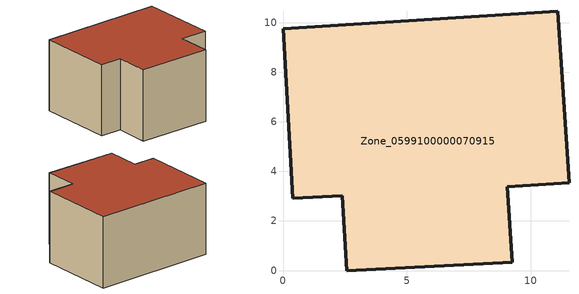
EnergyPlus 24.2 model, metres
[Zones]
Zone_0599100000070915
 floor ground (C_G): 9.04,3.38 9.24,0.34 2.57,0 2.39,3.02 0.4,2.91 0,9.75 11.1,10.45 11.54,3.54 z0
 wall outside (C_F): 11.1,10.45 0,9.75 0.4,2.91 2.39,3.02 2.57,0 9.24,0.34 9.04,3.38 11.54,3.54 11.1,10.45 z0:6.48
 roof outside (C_R): 9.04,3.38 11.54,3.54 11.1,10.45 0,9.75 0.4,2.91 2.39,3.02 2.57,0 9.24,0.34 z6.48
[BUILDING]
Pand.0599100000070915: North Axis=0; Terrain=City; Loads Convergence Tolerance Value=0.04; Temperature Convergence Tolerance Value=0.4; Solar Distribution=FullExterior; Maximum Number of Warmup Days=25; Minimum Number of Warmup Days=1
[Site:Location]
Rotterdam.The.Hague.AP_ZH_NLD Design_Conditions: Latitude=51.96; Longitude=4.45; Time Zone=1; Elevation=-4.5
[SITE:GROUNDTEMPERATURE:BUILDINGSURFACE]
18, 18, 18, 18, 18, 18, 18, 18, 18, 18, 18, 18
[MATERIAL] Thermal Absorptance=0.9; Solar Absorptance=0.7; Visible Absorptance=0.7
Name | Roughness | Thickness | Conductivity | Density | Specific Heat
G.TI.1946-1964 | MediumSmooth | 0.15 | 1 | 540 | 1210
F.TI.1946-1964 | Rough | 0.3 | 0.857143 | 1920 | 840
R.TI.1946-1964 | MediumRough | 0.2 | 0.277778 | 1500 | 1000
[CONSTRUCTION]
C_G: G.TI.1946-1964
C_F: F.TI.1946-1964
C_R: R.TI.1946-1964
[ZONE]
Zone_0599100000070915: Type=1; Multiplier=1; Ceiling Height=Autocalculate; Volume=Autocalculate; Floor Area=autocalculate; Part of Total Floor Area=Yes
[ZONEINFILTRATION:DESIGNFLOWRATE]
Infil_Zone_0599100000070915: Zone or ZoneList or Space or SpaceList=Zone_0599100000070915; Schedule=AlwaysOn; Design Flow Rate Calculation Method=Flow/Area; Flow Rate per Floor Area=0.003; Constant Term Coefficient=1; Temperature Term Coefficient=0; Velocity Term Coefficient=0; Velocity Squared Term Coefficient=0
[HVACTEMPLATE:ZONE:IDEALLOADSAIRSYSTEM]
Zone_0599100000070915: Maximum Heating Supply Air Temperature=50; Minimum Cooling Supply Air Temperature=13; Maximum Heating Supply Air Humidity Ratio=0.0156; Minimum Cooling Supply Air Humidity Ratio=0.0077; Heating Limit=NoLimit; Cooling Limit=NoLimit; Dehumidification Control Type=ConstantSensibleHeatRatio; Cooling Sensible Heat Ratio=0.7; Dehumidification Setpoint=60; Humidification Control Type=None; Humidification Setpoint=30; Outdoor Air Method=None; Outdoor Air Flow Rate per Person=0.00944; Outdoor Air Flow Rate per Zone Floor Area=0; Outdoor Air Flow Rate per Zone=0; Demand Controlled Ventilation Type=None; Outdoor Air Economizer Type=NoEconomizer; Heat Recovery Type=None; Sensible Heat Recovery Effectiveness=0.7; Latent Heat Recovery Effectiveness=0.65
[ZONECONTROL:THERMOSTAT]
ThermostatControl_Zone_0599100000070915: Zone or ZoneList=Zone_0599100000070915; Control Type Schedule=DualSetpointControlType; Control 1=Thermostat_Zone_0599100000070915; Temperature Difference Between Cutout And Setpoint=0
[THERMOSTATSETPOINT:DUALSETPOINT]
Thermostat_Zone_0599100000070915: Heating Setpoint Temperature Schedule=HeatingSetpoint_Zone_0599100000070915; Cooling Setpoint Temperature Schedule=CoolingSetpoint_Zone_0599100000070915
[SCHEDULE:COMPACT]
HeatingSetpoint_Zone_0599100000070915: Through: 12/31, For: AllDays, Until: 24:00, 21
CoolingSetpoint_Zone_0599100000070915: Through: 12/31, For: AllDays, Until: 24:00, 24
DualSetpointControlType: Through: 12/31, For: AllDays, Until: 24:00, 4
AlwaysOn: Through: 12/31, For: AllDays, Until: 24:00, 1
